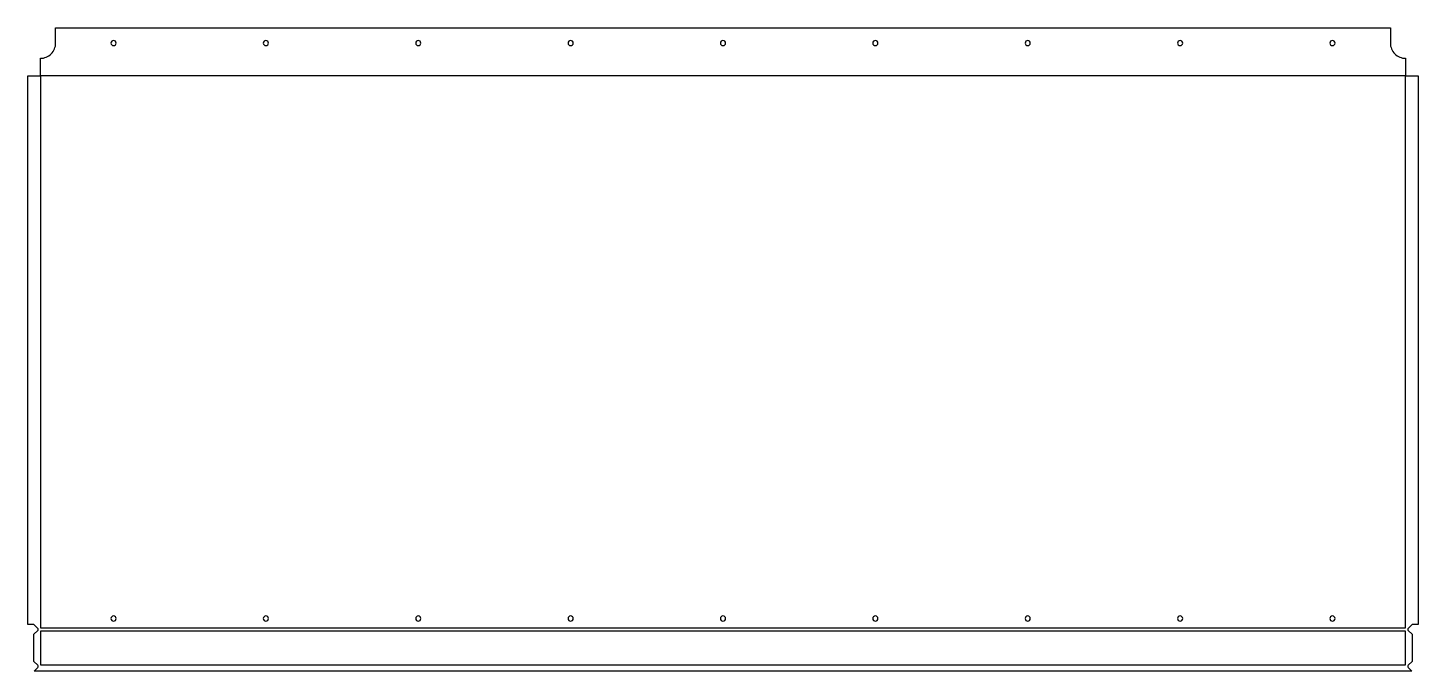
# Model space of a CAD drawing. Header units: millimetres. Extents: x -4 to 908, y 0 to 422.
import ezdxf

# ---------------------------------------------------------------- set-up
doc = ezdxf.new("R2010")
doc.units = ezdxf.units.MM

msp = doc.modelspace()

# ---------------------------------------------------------------- linework, layer by layer
at = {"layer": 'BEND_EXTENT'}
for points in [[(900.19, 390.52), (4.19, 390.52), (4.19, 28.52), (900.19, 28.52)], [(900.19, 4.26), (900.19, 26.26), (4.19, 26.26), (4.19, 4.26)]]:
    msp.add_lwpolyline(points, close=True, dxfattribs=at)
at = {"layer": 'INTERIOR_PROFILES', "extrusion": (0, 0, -1)}
for centre in [(-52.19, 412.05), (-152.19, 412.05), (-252.19, 412.05), (-352.19, 412.05), (-452.19, 412.05), (-552.19, 412.05), (-652.19, 412.05), (-752.19, 412.05), (-852.19, 412.05), (-52.19, 34.52), (-152.19, 34.52), (-252.19, 34.52), (-352.19, 34.52), (-452.19, 34.52), (-552.19, 34.52), (-652.19, 34.52), (-752.19, 34.52), (-852.19, 34.52)]:
    msp.add_circle(centre, 1.7, dxfattribs=at)
at = {"layer": 'OUTER_PROFILES'}
msp.add_lwpolyline([(2.42, 26.69, 0.414214), (2.42, 28.1), (-0.07, 30.59), (-4.07, 30.59), (-4.07, 390.52), (1.93, 390.52), (4.19, 390.52), (4.19, 402.05, 0.414214), (14.19, 412.05), (14.19, 422.05), (890.19, 422.05), (890.19, 412.05, 0.414214), (900.19, 402.05), (900.19, 390.52), (902.45, 390.52), (908.45, 390.52), (908.45, 30.59), (904.45, 30.59), (901.96, 28.1, 0.414214), (901.96, 26.69), (904.45, 24.19), (904.45, 6.33), (901.96, 3.84, 0.414214), (901.96, 2.42), (904.38, 0), (0, 0), (2.42, 2.42, 0.414214), (2.42, 3.84), (-0.07, 6.33), (-0.07, 24.19)], format="xyb", close=True, dxfattribs=at)

doc.saveas('drawing.dxf')
